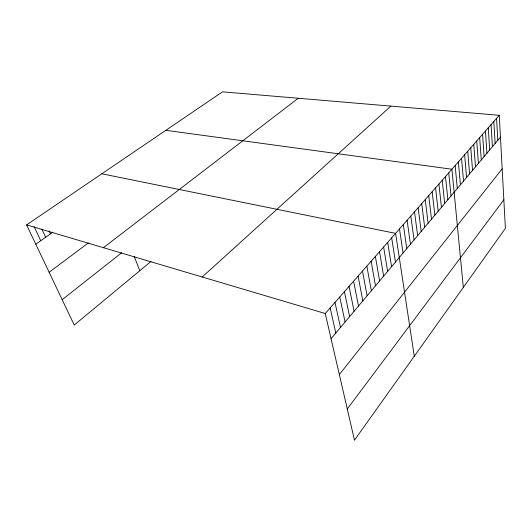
<?xml version="1.0" encoding="UTF-8"?>
<svg xmlns="http://www.w3.org/2000/svg" width="532" height="532" viewBox="0 0 532 532"><rect width="100%" height="100%" fill="white"/><g stroke="black" fill="none" stroke-linecap="round" stroke-linejoin="round"><path stroke-width="0.8" d="M347.276 408.988L503.851 199.799M339.336 374.561L502.168 168.844M331.057 338.685L500.446 137.176M499.262 115.304L505.4 228.348L354.472 440.17L325.245 313.508L499.262 115.304L222.496 91.83L26.6 224.896L74.241 325.059L151.028 261.398M202.2 276.999L390.887 106.114M62.184 299.709L121.642 252.76M103.401 247.686L298.259 98.254M49.13 272.264L88.352 242.918M35.797 244.228L52.887 232.145M165.838 130.32L451.914 169.229L463.319 287.406M101.831 173.791L395.608 233.362L414.275 356.241M26.6 224.896L325.245 313.508M34.128 226.632L40.745 240.73M41.868 229.126L45.646 237.265M49.137 230.888L50.493 233.841M134.217 256.451L139.803 270.708M330.153 307.915L335.805 333.039M334.987 302.415L340.48 327.473M339.748 296.989L345.088 321.993M344.43 291.656L349.624 316.6M349.052 286.396L354.093 311.28M353.6 281.215L358.502 306.033M358.076 276.108L362.844 300.866M362.492 271.081L367.127 295.779M366.847 266.126L371.343 290.758M371.13 261.245L375.506 285.81M375.359 256.431L379.609 280.929M379.522 251.683L383.652 276.115M383.632 247.008L387.642 271.373M387.682 242.393L391.572 266.692M391.672 237.851L395.456 262.077M399.492 228.94L403.057 253.033M403.323 224.577L406.781 248.604M407.1 220.275L410.458 244.228M410.824 216.032L414.082 239.919M414.501 211.842L417.66 235.656M418.132 207.713L421.191 231.46M421.71 203.636L424.682 227.31M425.241 199.613L428.12 223.214M428.726 195.643L431.519 219.171M432.17 191.72L434.87 215.181M435.568 187.856L438.188 211.244M438.92 184.032L441.454 207.354M442.232 180.262L444.686 203.51M445.497 176.538L447.877 199.713M448.729 172.86L451.023 195.969M455.159 165.538L457.301 188.501M458.358 161.894L460.433 184.777M461.517 158.29L463.518 181.106M464.642 154.739L466.571 177.475M467.721 151.228L469.583 173.891M470.767 147.756L472.556 170.353M473.773 144.332L475.502 166.855M476.745 140.947L478.408 163.397M479.678 137.608L481.274 159.986M482.577 134.303L484.113 156.608M485.443 131.045L486.913 153.276M488.27 127.82L489.686 149.977M491.069 124.634L492.419 146.726M493.829 121.489L495.126 143.5M496.562 118.383L497.806 140.322"/></g></svg>
